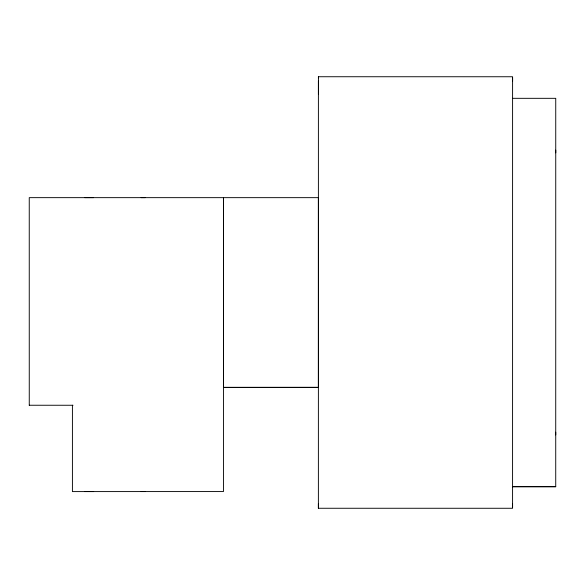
<?xml version="1.0" encoding="UTF-8"?>
<svg xmlns="http://www.w3.org/2000/svg" width="585" height="585" viewBox="0 0 585 585"><rect width="100%" height="100%" fill="white"/><g stroke="black" fill="none" stroke-linecap="round" stroke-linejoin="round"><path stroke-width="0.88" d="M318.415 77.827L318.423 76.723L318.415 94.068M512.592 77.856L512.577 508.277L318.386 508.263L318.401 81.147M512.599 81.161L512.599 76.752L318.401 76.737M555.728 486.705L512.577 486.698L555.728 486.705L555.743 98.324L512.592 98.324M84.774 197.65L93.622 197.642M141.146 197.642L145.19 197.642M29.265 405.259L29.25 197.65L318.379 197.657L318.379 387.372L223.441 387.394L223.441 197.657L223.448 491.568L72.416 491.597L72.416 405.237M318.379 387.358L223.448 387.372M29.257 405.244L73.023 405.259M84.818 491.575L93.666 491.583M141.182 491.568L145.234 491.568M555.75 150.111L555.75 152.846M555.728 432.183L555.728 434.918M512.577 503.868L512.577 507.166M318.386 503.853L318.386 508.263"/></g></svg>
